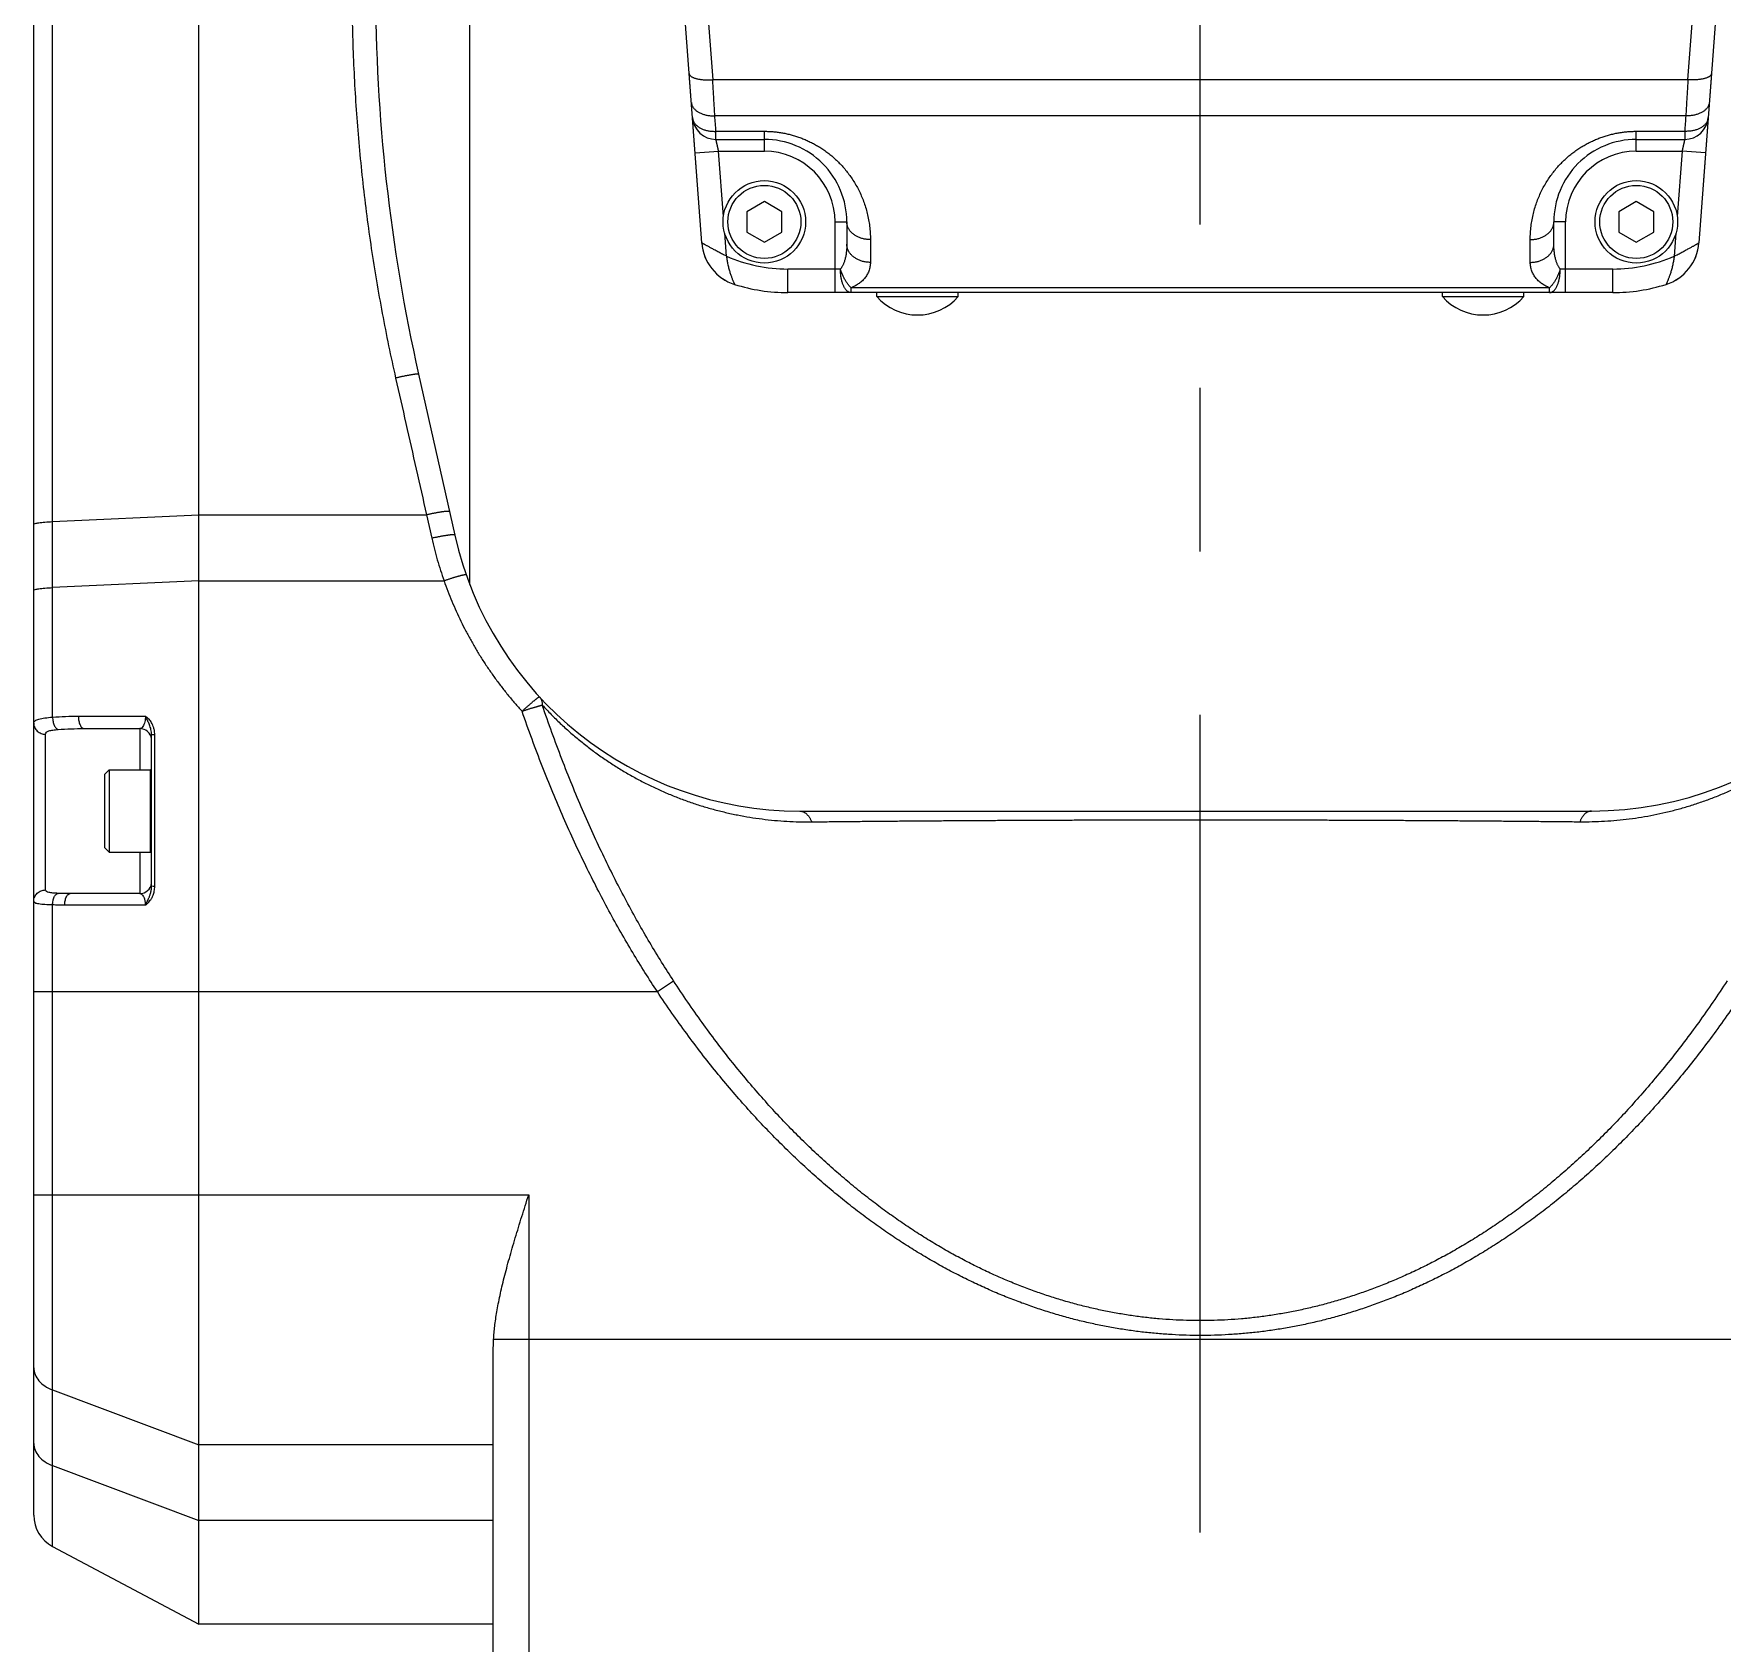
# Model space of a CAD drawing. Extents: x 0 to 3364, y 0 to 2376.
# Drawn here: x 2313.3 to 2456.6, y 1319.7 to 1456.3 of the extents above; entities that cross this region are included whole.
import ezdxf

# ---------------------------------------------------------------- set-up
doc = ezdxf.new("R2010")
doc.units = 0
doc.header["$LTSCALE"] = 185.02
doc.linetypes.add('CENTER', pattern=[0.6, 0.375, -0.075, 0.075, -0.075])
doc.layers.get('0').update_dxf_attribs({"linetype": 'CONTINUOUS'})
doc.layers.add('DEFAULT_1', color=7, linetype='CENTER')

msp = doc.modelspace()

# ---------------------------------------------------------------- linework, layer by layer
for p, q in [((2327.3439, 1321.3014), (2327.3439, 1559.3014)), ((2313.3439, 1330.5479), (2313.3439, 1540.5134)), ((2314.9355, 1409.2637), (2314.9355, 1502.2893)), ((2370.2771, 1461.6034), (2370.9628, 1452.3634)), ((2453.7251, 1452.3634), (2454.4108, 1461.6034)), ((2350.3439, 1409.5311), (2350.3439, 1460.3014)), ((2370.0348, 1438.5184), (2368.4667, 1459.6472)), ((2456.2212, 1459.6472), (2454.6531, 1438.5184)), ((2370.0315, 1438.52), (2368.9671, 1452.8884)), ((2453.7251, 1452.3634), (2370.9628, 1452.3634)), ((2455.7208, 1452.8884), (2454.6564, 1438.52)), ((2453.5437, 1449.3089), (2371.1442, 1449.3089)), ((2371.24, 1447.3014), (2371.24, 1447.9896)), ((2371.24, 1447.9896), (2375.3439, 1447.9896)), ((2371.24, 1447.3014), (2375.3439, 1447.3014)), ((2375.3439, 1446.3014), (2375.3439, 1447.9896)), ((2449.3439, 1446.3014), (2449.3439, 1447.9896)), ((2449.3439, 1447.9896), (2453.4479, 1447.9896)), ((2449.3439, 1447.3014), (2453.4479, 1447.3014)), ((2453.4479, 1447.9896), (2453.4479, 1447.3014)), ((2369.4682, 1446.1534), (2371.4627, 1446.3014)), ((2371.8744, 1440.7532), (2371.4627, 1446.3014)), ((2371.4627, 1446.3014), (2375.3439, 1446.3014)), ((2449.3439, 1446.3014), (2453.2252, 1446.3014)), ((2453.2252, 1446.3014), (2452.8135, 1440.7532)), ((2455.2197, 1446.1534), (2453.2252, 1446.3014)), ((2375.3439, 1442.0214), (2373.8544, 1441.1614)), ((2376.8335, 1441.1614), (2375.3439, 1442.0214)), ((2449.3439, 1442.0214), (2447.8544, 1441.1614)), ((2450.8335, 1441.1614), (2449.3439, 1442.0214)), ((2373.8544, 1441.1614), (2373.8544, 1439.4414)), ((2376.8335, 1439.4414), (2376.8335, 1441.1614)), ((2381.3439, 1434.3014), (2381.3439, 1440.3014)), ((2381.3439, 1440.3014), (2382.3439, 1440.3014)), ((2382.3439, 1440.3014), (2382.3439, 1438.4126)), ((2442.3439, 1438.4126), (2442.3439, 1440.3014)), ((2443.3439, 1440.3014), (2442.3439, 1440.3014)), ((2443.3439, 1434.3014), (2443.3439, 1440.3014)), ((2447.8544, 1441.1614), (2447.8544, 1439.4414)), ((2450.8335, 1439.4414), (2450.8335, 1441.1614)), ((2372.1236, 1437.3956), (2371.9795, 1439.338)), ((2373.8544, 1439.4414), (2375.3439, 1438.5814)), ((2375.3439, 1438.5814), (2376.8335, 1439.4414)), ((2384.3439, 1438.796), (2384.3439, 1436.8666)), ((2440.3439, 1436.8666), (2440.3439, 1438.796)), ((2447.8544, 1439.4414), (2449.3439, 1438.5814)), ((2449.3439, 1438.5814), (2450.8335, 1439.4414)), ((2452.7084, 1439.338), (2452.5643, 1437.3956)), ((2377.3439, 1434.3014), (2377.3439, 1436.3014)), ((2381.7995, 1436.3014), (2377.3439, 1436.3014)), ((2447.3439, 1436.3014), (2442.8884, 1436.3014)), ((2447.3439, 1434.3014), (2447.3439, 1436.3014)), ((2382.7106, 1434.3014), (2382.7106, 1434.71)), ((2441.9773, 1434.71), (2382.7106, 1434.71)), ((2441.9773, 1434.3014), (2441.9773, 1434.71)), ((2447.3439, 1434.3014), (2377.3439, 1434.3014)), ((2384.8939, 1433.9588), (2384.8939, 1434.3014)), ((2384.8939, 1433.9588), (2391.7939, 1433.9588)), ((2391.7939, 1433.9588), (2391.7939, 1434.3014)), ((2432.8939, 1433.9588), (2432.8939, 1434.3014)), ((2432.8939, 1433.9588), (2439.7939, 1433.9588)), ((2439.7939, 1433.9588), (2439.7939, 1434.3014)), ((2346.0025, 1427.3746), (2349.0757, 1413.716)), ((2314.9355, 1414.8641), (2327.3439, 1415.4391)), ((2327.3439, 1415.4391), (2346.6772, 1415.4391)), ((2346.6772, 1415.4391), (2347.1244, 1413.4513)), ((2314.9354, 1398.2678), (2314.9355, 1409.2637)), ((2327.3439, 1409.8387), (2314.9355, 1409.2637)), ((2327.3439, 1409.8387), (2348.1636, 1409.8387)), ((2317.6096, 1397.3014), (2322.3439, 1397.3014)), ((2322.3439, 1397.3014), (2322.3439, 1393.8014)), ((2314.3439, 1383.6027), (2314.3439, 1396.8216)), ((2323.3439, 1383.9197), (2323.3439, 1396.7672)), ((2323.6092, 1383.9297), (2323.6092, 1396.7912)), ((2319.3439, 1393.4014), (2319.7439, 1393.8014)), ((2319.3439, 1393.4014), (2319.3439, 1387.2014)), ((2319.7439, 1393.8014), (2319.7439, 1386.8014)), ((2319.7439, 1393.8014), (2323.2439, 1393.8014)), ((2323.2439, 1386.8014), (2323.2439, 1393.8014)), ((2378.3439, 1390.3014), (2445.5425, 1390.3014)), ((2319.3439, 1387.2014), (2319.7439, 1386.8014)), ((2319.7439, 1386.8014), (2323.2439, 1386.8014)), ((2322.3439, 1386.8014), (2322.3439, 1383.3014)), ((2322.3439, 1383.3014), (2316.4373, 1383.3014)), ((2314.9355, 1327.8991), (2314.9355, 1382.3368)), ((2366.263, 1374.9764), (2367.6386, 1375.8901)), ((2313.3439, 1374.9764), (2366.263, 1374.9764)), ((2313.3439, 1357.7278), (2355.3439, 1357.7278)), ((2355.3439, 1357.7278), (2355.3439, 1244.3746)), ((2352.3439, 1244.7232), (2352.3439, 1344.6545)), ((2352.3686, 1345.4752), (2472.3193, 1345.4752)), ((2314.9355, 1341.1799), (2327.3439, 1336.5146)), ((2352.3439, 1336.5146), (2327.3439, 1336.5146)), ((2314.9355, 1334.7535), (2327.3439, 1330.0882)), ((2352.3439, 1330.0882), (2327.3439, 1330.0882)), ((2314.9355, 1327.8991), (2327.3439, 1321.3014)), ((2352.3439, 1321.3014), (2327.3439, 1321.3014))]:
    msp.add_line(p, q)
for centre, radius in [((2375.3439, 1440.3014), 3.5), ((2375.3439, 1440.3014), 3.1), ((2449.3439, 1440.3014), 3.5), ((2449.3439, 1440.3014), 3.1)]:
    msp.add_circle(centre, radius)
for centre, radius, start, end in [((2492.3439, 1460.3014), 150, 179.999998, 192.680385), ((2371.24, 1449.3014), 2, 184.244421, 270), ((2453.4479, 1449.3014), 2, 270, 355.755579), ((2375.3439, 1440.3014), 7, 0.000004, 90.000074), ((2449.3439, 1440.3014), 7, 89.999926, 179.999997), ((2375.3439, 1440.3014), 6, 0, 90), ((2449.3439, 1440.3014), 6, 90, 180), ((2374.0205, 1438.8155), 4, 184.236395, 252.414496), ((2374.0238, 1438.8144), 4, 184.244421, 252.432451), ((2377.3439, 1449.3014), 13, 246.32401, 270), ((2447.3439, 1449.3014), 13, 270, 293.67599), ((2450.6641, 1438.8144), 4, 287.567549, 355.755579), ((2450.6674, 1438.8155), 4, 287.585504, 355.763605), ((2377.3439, 1449.3014), 15, 252.414496, 252.426394), ((2377.3439, 1449.3014), 15, 252.432451, 270), ((2447.3439, 1449.3014), 15, 270, 287.567549), ((2447.3439, 1449.3014), 15, 287.573606, 287.585504), ((2388.3439, 1437.0014), 4.6, 221.409622, 318.590378), ((2436.3439, 1437.0014), 4.6, 221.409622, 318.590378), ((2445.5425, 1420.3014), 30, 269.999993, 353.554056), ((2378.3439, 1420.3014), 30, 192.680376, 270.000007), ((2322.3439, 1396.3014), 1, 7.5, 90), ((2323.2439, 1393.7014), 0.1, 0, 90), ((2323.2439, 1386.9014), 0.1, 270, 360), ((2322.3439, 1384.3015), 1, 270, 352.497862), ((2316.3439, 1330.5479), 3, 180, 242)]:
    msp.add_arc(centre, radius, start, end)
for points, start_tangent, end_tangent in [([(2340.3439, 1460.2517), (2340.3697, 1457.4681), (2340.4469, 1454.687), (2340.5754, 1451.9075), (2340.7555, 1449.1298), (2340.987, 1446.3547), (2341.2699, 1443.5829), (2341.6044, 1440.8148), (2341.9904, 1438.0511), (2342.428, 1435.2923), (2342.9174, 1432.5386), (2343.4585, 1429.7913), (2344.0513, 1427.0518)], (0.00000005, -1), (0.22055644, -0.97537421)), ([(2368.9683, 1452.8885), (2368.9781, 1452.8373), (2368.9997, 1452.7872), (2369.0331, 1452.7386), (2369.078, 1452.6918), (2369.1341, 1452.647), (2369.2012, 1452.6046), (2369.2788, 1452.5648), (2369.3664, 1452.5277), (2369.4636, 1452.4937), (2369.5697, 1452.463), (2369.6842, 1452.4357), (2369.8063, 1452.4119), (2369.9352, 1452.3919), (2370.0704, 1452.3758), (2370.2108, 1452.3636), (2370.3558, 1452.3554), (2370.5043, 1452.3513), (2370.6556, 1452.3512), (2370.8088, 1452.3553), (2370.9628, 1452.3634)], (0.07401139, -0.9972574), (0.99784167, 0.06566578)), ([(2371.1442, 1449.3089), (2371.1207, 1449.7043), (2371.0963, 1450.1153), (2371.071, 1450.5406), (2371.045, 1450.9792), (2371.0182, 1451.43), (2370.9908, 1451.8918), (2370.9628, 1452.3634)], (-0.05926683, 0.99824218), (-0.05926682, 0.99824218)), ([(2453.7251, 1452.3634), (2453.6971, 1451.8918), (2453.6696, 1451.43), (2453.6429, 1450.9792), (2453.6168, 1450.5406), (2453.5916, 1450.1153), (2453.5672, 1449.7043), (2453.5437, 1449.3089)], (-0.05926682, -0.99824218), (-0.05926683, -0.99824218)), ([(2455.7196, 1452.8885), (2455.7098, 1452.8373), (2455.6881, 1452.7872), (2455.6548, 1452.7386), (2455.6099, 1452.6918), (2455.5537, 1452.647), (2455.4867, 1452.6046), (2455.4091, 1452.5648), (2455.3215, 1452.5277), (2455.2243, 1452.4937), (2455.1182, 1452.463), (2455.0037, 1452.4357), (2454.8816, 1452.4119), (2454.7527, 1452.3919), (2454.6175, 1452.3758), (2454.4771, 1452.3636), (2454.3321, 1452.3554), (2454.1836, 1452.3513), (2454.0323, 1452.3512), (2453.8791, 1452.3553), (2453.7251, 1452.3634)], (-0.07401139, -0.9972574), (-0.99784167, 0.06566578)), ([(2369.1497, 1450.4449), (2369.1627, 1450.348), (2369.1872, 1450.2526), (2369.223, 1450.1592), (2369.27, 1450.0682), (2369.3278, 1449.9803), (2369.3962, 1449.896), (2369.4747, 1449.8157), (2369.5629, 1449.7399), (2369.6602, 1449.669), (2369.7662, 1449.6035), (2369.8802, 1449.5438), (2370.0014, 1449.4901), (2370.1293, 1449.4428), (2370.2631, 1449.4022), (2370.402, 1449.3685), (2370.5452, 1449.3419), (2370.6919, 1449.3225), (2370.8412, 1449.3105), (2370.9922, 1449.306), (2371.1442, 1449.3089)], (0.0740114, -0.9972574), (0.99904984, 0.0435822)), ([(2455.5382, 1450.4449), (2455.5252, 1450.348), (2455.5007, 1450.2526), (2455.4649, 1450.1592), (2455.4179, 1450.0682), (2455.3601, 1449.9803), (2455.2917, 1449.896), (2455.2132, 1449.8157), (2455.125, 1449.7399), (2455.0277, 1449.669), (2454.9217, 1449.6035), (2454.8077, 1449.5438), (2454.6865, 1449.4901), (2454.5586, 1449.4428), (2454.4248, 1449.4022), (2454.2859, 1449.3685), (2454.1427, 1449.3419), (2453.996, 1449.3225), (2453.8467, 1449.3105), (2453.6956, 1449.306), (2453.5437, 1449.3089)], (-0.07401139, -0.9972574), (-0.99904984, 0.0435822)), ([(2369.2455, 1449.1534), (2369.2587, 1449.0545), (2369.2833, 1448.957), (2369.3192, 1448.8616), (2369.3663, 1448.7686), (2369.4242, 1448.6788), (2369.4926, 1448.5926), (2369.5712, 1448.5105), (2369.6594, 1448.4329), (2369.7568, 1448.3604), (2369.8627, 1448.2933), (2369.9767, 1448.2321), (2370.0979, 1448.177), (2370.2258, 1448.1285), (2370.3595, 1448.0868), (2370.4983, 1448.0521), (2370.6414, 1448.0246), (2370.788, 1448.0045), (2370.9372, 1447.9919), (2371.0882, 1447.987), (2371.24, 1447.9896)], (0.07401139, -0.9972574), (0.99910042, 0.04240697)), ([(2371.24, 1447.9896), (2371.1923, 1448.6466), (2371.1442, 1449.3089)], (-0.07246153, 0.99737121), (-0.07246152, 0.99737121)), ([(2453.5437, 1449.3089), (2453.4956, 1448.6466), (2453.4479, 1447.9896)], (-0.07246152, -0.99737121), (-0.07246153, -0.99737121)), ([(2455.4424, 1449.1534), (2455.4292, 1449.0545), (2455.4046, 1448.957), (2455.3687, 1448.8616), (2455.3216, 1448.7686), (2455.2637, 1448.6788), (2455.1952, 1448.5926), (2455.1167, 1448.5105), (2455.0285, 1448.4329), (2454.9311, 1448.3604), (2454.8252, 1448.2933), (2454.7112, 1448.2321), (2454.59, 1448.177), (2454.4621, 1448.1285), (2454.3284, 1448.0868), (2454.1896, 1448.0521), (2454.0465, 1448.0246), (2453.8999, 1448.0045), (2453.7507, 1447.9919), (2453.5997, 1447.987), (2453.4479, 1447.9896)], (-0.07401139, -0.9972574), (-0.99910042, 0.04240697)), ([(2371.4627, 1446.3014), (2371.4482, 1446.3665), (2371.4337, 1446.4315), (2371.4193, 1446.4962), (2371.405, 1446.5602), (2371.3911, 1446.6231), (2371.3774, 1446.6845), (2371.3641, 1446.7441), (2371.3512, 1446.8019), (2371.3389, 1446.8575), (2371.327, 1446.9108), (2371.3157, 1446.9614), (2371.3051, 1447.0091), (2371.2951, 1447.0538), (2371.2859, 1447.0953), (2371.2774, 1447.1334), (2371.2697, 1447.1679), (2371.2629, 1447.1987), (2371.2569, 1447.2256), (2371.2518, 1447.2486), (2371.2476, 1447.2676), (2371.2443, 1447.2824), (2371.2419, 1447.293), (2371.24, 1447.3014)], (-0.21734564, 0.9760947), (-0.21730957, 0.97610273)), ([(2375.3439, 1447.9896), (2375.705, 1447.9822), (2376.0679, 1447.9598), (2376.4321, 1447.9221), (2376.7973, 1447.8689), (2377.1628, 1447.7999), (2377.5279, 1447.7148), (2377.8924, 1447.6133), (2378.2558, 1447.4951), (2378.6178, 1447.3598), (2378.9778, 1447.2069), (2379.3353, 1447.0361), (2379.6895, 1446.8469), (2380.0399, 1446.6389), (2380.3858, 1446.4115), (2380.7264, 1446.1643), (2381.0606, 1445.8967), (2381.3875, 1445.6085), (2381.7058, 1445.299), (2382.0143, 1444.968), (2382.3116, 1444.6152), (2382.596, 1444.2405), (2382.866, 1443.8438), (2383.1197, 1443.4253), (2383.3553, 1442.9852), (2383.5709, 1442.5237), (2383.7643, 1442.0421), (2383.9334, 1441.541), (2384.0763, 1441.0216), (2384.1907, 1440.4855), (2384.2747, 1439.9345), (2384.3264, 1439.3704), (2384.3439, 1438.796)], (1, -0.00000304), (-0.00000012, -1)), ([(2440.3439, 1438.796), (2440.3615, 1439.3704), (2440.4132, 1439.9345), (2440.4972, 1440.4855), (2440.6116, 1441.0216), (2440.7545, 1441.541), (2440.9236, 1442.0421), (2441.117, 1442.5237), (2441.3326, 1442.9852), (2441.5682, 1443.4253), (2441.8219, 1443.8438), (2442.0918, 1444.2405), (2442.3763, 1444.6152), (2442.6736, 1444.968), (2442.9821, 1445.299), (2443.3004, 1445.6085), (2443.6273, 1445.8967), (2443.9615, 1446.1643), (2444.3021, 1446.4115), (2444.648, 1446.6389), (2444.9984, 1446.8469), (2445.3526, 1447.0361), (2445.7101, 1447.2069), (2446.0701, 1447.3598), (2446.4321, 1447.4951), (2446.7955, 1447.6133), (2447.16, 1447.7148), (2447.5251, 1447.7999), (2447.8906, 1447.8689), (2448.2558, 1447.9221), (2448.62, 1447.9598), (2448.9829, 1447.9822), (2449.3439, 1447.9896)], (-0.00000011, 1), (1, 0.00000305)), ([(2453.4479, 1447.3014), (2453.446, 1447.293), (2453.4436, 1447.2824), (2453.4403, 1447.2676), (2453.4361, 1447.2486), (2453.431, 1447.2256), (2453.425, 1447.1987), (2453.4181, 1447.1679), (2453.4105, 1447.1334), (2453.402, 1447.0953), (2453.3927, 1447.0538), (2453.3828, 1447.0091), (2453.3722, 1446.9614), (2453.3609, 1446.9108), (2453.349, 1446.8575), (2453.3367, 1446.8019), (2453.3238, 1446.7441), (2453.3105, 1446.6845), (2453.2968, 1446.6231), (2453.2828, 1446.5602), (2453.2686, 1446.4962), (2453.2542, 1446.4315), (2453.2397, 1446.3665), (2453.2252, 1446.3014)], (-0.21730957, -0.97610274), (-0.21734574, -0.97609468)), ([(2384.3439, 1438.796), (2384.1945, 1438.8002), (2384.0459, 1438.8128), (2383.8989, 1438.8338), (2383.7544, 1438.8629), (2383.6133, 1438.9001), (2383.4762, 1438.9451), (2383.3439, 1438.9977), (2383.2173, 1439.0576), (2383.097, 1439.1245), (2382.9836, 1439.1979), (2382.8778, 1439.2775), (2382.7803, 1439.3628), (2382.6915, 1439.4534), (2382.6119, 1439.5487), (2382.542, 1439.6482), (2382.4822, 1439.7514), (2382.4328, 1439.8577), (2382.3941, 1439.9664), (2382.3663, 1440.077), (2382.3495, 1440.1889), (2382.3439, 1440.3014)], (-1, 0), (0, 1)), ([(2440.3439, 1438.796), (2440.4934, 1438.8002), (2440.642, 1438.8128), (2440.789, 1438.8338), (2440.9335, 1438.8629), (2441.0746, 1438.9001), (2441.2117, 1438.9451), (2441.3439, 1438.9977), (2441.4706, 1439.0576), (2441.5909, 1439.1245), (2441.7043, 1439.1979), (2441.81, 1439.2775), (2441.9076, 1439.3628), (2441.9964, 1439.4534), (2442.076, 1439.5487), (2442.1459, 1439.6482), (2442.2057, 1439.7514), (2442.2551, 1439.8577), (2442.2938, 1439.9664), (2442.3216, 1440.077), (2442.3384, 1440.1889), (2442.3439, 1440.3014)], (1, 0), (0, 1)), ([(2372.1236, 1437.3956), (2371.9612, 1437.478), (2371.798, 1437.5615), (2371.6358, 1437.6454), (2371.4757, 1437.7289), (2371.3198, 1437.8109), (2371.1698, 1437.8906), (2371.027, 1437.9671), (2370.8927, 1438.0398), (2370.7674, 1438.108), (2370.6517, 1438.1715), (2370.5461, 1438.2299), (2370.4507, 1438.283), (2370.3658, 1438.3305), (2370.2916, 1438.3723), (2370.2279, 1438.4083), (2370.1743, 1438.4387), (2370.1303, 1438.4638), (2370.0951, 1438.4839), (2370.0682, 1438.4992), (2370.0494, 1438.51), (2370.0384, 1438.5163), (2370.0348, 1438.5184)], (-0.89403723, 0.44799267), (-0.86725305, 0.49786759)), ([(2372.1236, 1437.3956), (2372.149, 1437.2147), (2372.1787, 1437.0319), (2372.2126, 1436.8492), (2372.2505, 1436.668), (2372.2917, 1436.4908), (2372.3356, 1436.3194), (2372.3812, 1436.1557), (2372.4279, 1436.0009), (2372.4747, 1435.8562), (2372.5207, 1435.7221), (2372.5653, 1435.5994), (2372.6076, 1435.4882), (2372.647, 1435.389), (2372.6827, 1435.3023), (2372.7144, 1435.2277), (2372.7419, 1435.1648), (2372.7649, 1435.1132), (2372.7836, 1435.0719), (2372.7981, 1435.0403), (2372.8084, 1435.0182), (2372.8145, 1435.0052), (2372.8165, 1435.001)], (0.12505256, -0.99215012), (0.42724479, -0.90413599)), ([(2382.3439, 1438.4126), (2382.341, 1438.2249), (2382.3324, 1438.0415), (2382.3183, 1437.8635), (2382.299, 1437.6917), (2382.2748, 1437.5268), (2382.2461, 1437.3696), (2382.2133, 1437.2209), (2382.1768, 1437.0814), (2382.1371, 1436.9512), (2382.0946, 1436.8306), (2382.0496, 1436.7195), (2382.0026, 1436.6178), (2381.9539, 1436.5255), (2381.9036, 1436.4422), (2381.8521, 1436.3676), (2381.7995, 1436.3014)], (0.00000018, -1), (-0.65014142, -0.75981322)), ([(2384.3439, 1436.8666), (2384.1945, 1436.8709), (2384.0459, 1436.8839), (2383.8989, 1436.9054), (2383.7544, 1436.9353), (2383.6133, 1436.9735), (2383.4762, 1437.0197), (2383.3439, 1437.0737), (2383.2173, 1437.1352), (2383.097, 1437.2039), (2382.9836, 1437.2793), (2382.8778, 1437.3611), (2382.7803, 1437.4487), (2382.6915, 1437.5417), (2382.6119, 1437.6396), (2382.542, 1437.7418), (2382.4822, 1437.8478), (2382.4328, 1437.9569), (2382.3941, 1438.0686), (2382.3663, 1438.1822), (2382.3495, 1438.2971), (2382.3439, 1438.4126)], (-1, 0), (0, 1)), ([(2440.3439, 1436.8666), (2440.4934, 1436.8709), (2440.642, 1436.8839), (2440.789, 1436.9054), (2440.9335, 1436.9353), (2441.0746, 1436.9735), (2441.2117, 1437.0197), (2441.3439, 1437.0737), (2441.4706, 1437.1352), (2441.5909, 1437.2039), (2441.7043, 1437.2793), (2441.81, 1437.3611), (2441.9076, 1437.4487), (2441.9964, 1437.5417), (2442.076, 1437.6396), (2442.1459, 1437.7418), (2442.2057, 1437.8478), (2442.2551, 1437.9569), (2442.2938, 1438.0686), (2442.3216, 1438.1822), (2442.3384, 1438.2971), (2442.3439, 1438.4126)], (1, 0), (0, 1)), ([(2442.8884, 1436.3014), (2442.8357, 1436.3676), (2442.7842, 1436.4422), (2442.734, 1436.5255), (2442.6853, 1436.6178), (2442.6383, 1436.7195), (2442.5933, 1436.8306), (2442.5508, 1436.9512), (2442.5111, 1437.0814), (2442.4746, 1437.2209), (2442.4418, 1437.3696), (2442.4131, 1437.5268), (2442.3889, 1437.6917), (2442.3696, 1437.8635), (2442.3555, 1438.0415), (2442.3469, 1438.2249), (2442.3439, 1438.4126)], (-0.65014142, 0.75981322), (0.00000018, 1)), ([(2452.5643, 1437.3956), (2452.5389, 1437.2149), (2452.5093, 1437.0323), (2452.4754, 1436.8497), (2452.4376, 1436.6687), (2452.3964, 1436.4916), (2452.3526, 1436.3204), (2452.307, 1436.1567), (2452.2604, 1436.0021), (2452.2136, 1435.8573), (2452.1676, 1435.7233), (2452.1231, 1435.6005), (2452.0807, 1435.4893), (2452.0413, 1435.3901), (2452.0056, 1435.3033), (2451.9738, 1435.2286), (2451.9464, 1435.1656), (2451.9233, 1435.1138), (2451.9045, 1435.0723), (2451.89, 1435.0408), (2451.8797, 1435.0186), (2451.8735, 1435.0055), (2451.8714, 1435.001)], (-0.12506036, -0.99214914), (-0.4268922, -0.90430252)), ([(2452.5643, 1437.3956), (2452.7265, 1437.4779), (2452.8895, 1437.5614), (2453.0516, 1437.6451), (2453.2116, 1437.7286), (2453.3674, 1437.8106), (2453.5173, 1437.8902), (2453.6599, 1437.9666), (2453.7943, 1438.0392), (2453.9195, 1438.1075), (2454.0351, 1438.1709), (2454.1408, 1438.2293), (2454.2362, 1438.2825), (2454.3212, 1438.33), (2454.3954, 1438.3718), (2454.4592, 1438.4078), (2454.513, 1438.4383), (2454.5571, 1438.4635), (2454.5924, 1438.4836), (2454.6193, 1438.499), (2454.6381, 1438.5098), (2454.6493, 1438.5162), (2454.6531, 1438.5184)], (0.8940337, 0.44799972), (0.86728132, 0.49781835)), ([(2382.7106, 1434.71), (2382.6334, 1434.7869), (2382.5564, 1434.8715), (2382.4803, 1434.9634), (2382.4053, 1435.0622), (2382.3319, 1435.1673), (2382.2605, 1435.2782), (2382.1913, 1435.3944), (2382.1248, 1435.5151), (2382.0613, 1435.6399), (2382.0012, 1435.7681), (2381.9446, 1435.8991), (2381.892, 1436.032), (2381.8435, 1436.1664), (2381.7995, 1436.3014)], (-0.7279876, 0.68559029), (-0.29496912, 0.95550679)), ([(2382.7106, 1434.3014), (2382.6607, 1434.3044), (2382.6065, 1434.3145), (2382.5462, 1434.3342), (2382.482, 1434.3654), (2382.418, 1434.4073), (2382.3558, 1434.4593), (2382.2954, 1434.5212), (2382.2372, 1434.5926), (2382.1815, 1434.6732), (2382.1287, 1434.7624), (2382.079, 1434.8599), (2382.0327, 1434.9651), (2381.99, 1435.0775), (2381.9512, 1435.1964), (2381.9164, 1435.3212), (2381.8859, 1435.4513), (2381.8598, 1435.5859), (2381.8383, 1435.7244), (2381.8214, 1435.8659), (2381.8092, 1436.0098), (2381.8019, 1436.1552), (2381.7995, 1436.3014)], (-1, -0.00000009), (-0.00000002, 1)), ([(2384.3439, 1436.8666), (2384.3352, 1436.6748), (2384.3092, 1436.4876), (2384.2669, 1436.3057), (2384.2091, 1436.1302), (2384.1365, 1435.9618), (2384.0504, 1435.8012), (2383.9519, 1435.6493), (2383.8425, 1435.5068), (2383.7235, 1435.3738), (2383.5959, 1435.2506), (2383.461, 1435.1371), (2383.3199, 1435.0333), (2383.1737, 1434.9389), (2383.0231, 1434.8539), (2382.8685, 1434.7777), (2382.7106, 1434.71)], (0.00000062, -1), (-0.92913857, -0.36973169)), ([(2441.9773, 1434.71), (2441.8193, 1434.7777), (2441.6648, 1434.8539), (2441.5142, 1434.9389), (2441.368, 1435.0333), (2441.2269, 1435.1371), (2441.092, 1435.2506), (2440.9644, 1435.3738), (2440.8453, 1435.5068), (2440.736, 1435.6493), (2440.6375, 1435.8012), (2440.5514, 1435.9618), (2440.4788, 1436.1302), (2440.421, 1436.3057), (2440.3787, 1436.4876), (2440.3527, 1436.6748), (2440.3439, 1436.8666)], (-0.92913857, 0.36973169), (0.00000062, 1)), ([(2442.8884, 1436.3014), (2442.8444, 1436.1664), (2442.7959, 1436.032), (2442.7433, 1435.8991), (2442.6867, 1435.7681), (2442.6266, 1435.6399), (2442.5631, 1435.5151), (2442.4966, 1435.3944), (2442.4274, 1435.2782), (2442.356, 1435.1673), (2442.2826, 1435.0622), (2442.2076, 1434.9634), (2442.1315, 1434.8715), (2442.0545, 1434.7869), (2441.9773, 1434.71)], (-0.29496926, -0.95550674), (-0.72798763, -0.68559026)), ([(2441.9773, 1434.3014), (2442.0272, 1434.3044), (2442.0814, 1434.3145), (2442.1417, 1434.3342), (2442.2059, 1434.3654), (2442.2699, 1434.4074), (2442.3321, 1434.4593), (2442.3925, 1434.5212), (2442.4507, 1434.5926), (2442.5064, 1434.6732), (2442.5592, 1434.7624), (2442.6089, 1434.8599), (2442.6552, 1434.9651), (2442.6979, 1435.0775), (2442.7367, 1435.1964), (2442.7715, 1435.3212), (2442.802, 1435.4513), (2442.8281, 1435.5859), (2442.8496, 1435.7244), (2442.8665, 1435.8659), (2442.8786, 1436.0098), (2442.8859, 1436.1552), (2442.8884, 1436.3014)], (1, -0.00000006), (0.00000015, 1)), ([(2346.0025, 1427.3746), (2345.9971, 1427.3806), (2345.9842, 1427.3849), (2345.9639, 1427.3875), (2345.936, 1427.3883), (2345.9009, 1427.3874), (2345.8586, 1427.3847), (2345.8092, 1427.3802), (2345.753, 1427.374), (2345.6903, 1427.3662), (2345.6211, 1427.3566), (2345.5459, 1427.3454), (2345.4649, 1427.3327), (2345.3783, 1427.3184), (2345.2867, 1427.3026), (2345.1902, 1427.2853), (2345.0893, 1427.2668), (2344.9844, 1427.2469), (2344.8758, 1427.2258), (2344.7641, 1427.2036), (2344.6495, 1427.1804), (2344.5327, 1427.1562), (2344.414, 1427.1311), (2344.2939, 1427.1053), (2344.1728, 1427.0788), (2344.0513, 1427.0518)], (-0.21951219, 0.97560976), (-0.97576835, -0.21880616)), ([(2344.0513, 1427.0518), (2344.9271, 1423.1786), (2345.8024, 1419.3076), (2346.6772, 1415.4391)], (0.22055649, -0.9753742), (0.22055649, -0.9753742)), ([(2348.6284, 1415.7038), (2348.6223, 1415.7133), (2348.6088, 1415.721), (2348.5878, 1415.727), (2348.5594, 1415.7311), (2348.5238, 1415.7335), (2348.4811, 1415.7341), (2348.4314, 1415.7329), (2348.375, 1415.7299), (2348.312, 1415.725), (2348.2428, 1415.7184), (2348.1675, 1415.7101), (2348.0865, 1415.7001), (2348, 1415.6883), (2347.9085, 1415.675), (2347.8122, 1415.66), (2347.7115, 1415.6436), (2347.6069, 1415.6257), (2347.4987, 1415.6063), (2347.3873, 1415.5857), (2347.2731, 1415.5639), (2347.1567, 1415.5408), (2347.0385, 1415.5168), (2346.9188, 1415.4917), (2346.7982, 1415.4658), (2346.6772, 1415.4391)], (-0.2195122, 0.97560976), (-0.97596569, -0.21792423)), ([(2313.3439, 1414.6332), (2313.4531, 1414.7031), (2313.7724, 1414.7679), (2314.2789, 1414.8229), (2314.9355, 1414.8641)], (0, 1), (0.99892796, 0.04629185)), ([(2349.0757, 1413.716), (2349.0696, 1413.7255), (2349.056, 1413.7332), (2349.035, 1413.7392), (2349.0067, 1413.7434), (2348.971, 1413.7457), (2348.9283, 1413.7463), (2348.8787, 1413.7451), (2348.8222, 1413.7421), (2348.7593, 1413.7373), (2348.69, 1413.7307), (2348.6147, 1413.7223), (2348.5337, 1413.7123), (2348.4473, 1413.7005), (2348.3557, 1413.6872), (2348.2594, 1413.6723), (2348.1588, 1413.6558), (2348.0541, 1413.6379), (2347.9459, 1413.6186), (2347.8345, 1413.5979), (2347.7204, 1413.5761), (2347.604, 1413.5531), (2347.4857, 1413.529), (2347.3661, 1413.5039), (2347.2455, 1413.478), (2347.1244, 1413.4513)], (-0.2195122, 0.97560976), (-0.97596569, -0.21792423)), ([(2347.1244, 1413.4513), (2347.3444, 1412.5367), (2347.591, 1411.6296), (2347.864, 1410.7302), (2348.1636, 1409.8387)], (0.21951246, -0.9756097), (0.33240615, -0.94313634)), ([(2350.0499, 1410.3292), (2350.0429, 1410.3375), (2350.0288, 1410.3432), (2350.0076, 1410.3464), (2349.9794, 1410.347), (2349.9443, 1410.3449), (2349.9024, 1410.3403), (2349.8539, 1410.3331), (2349.799, 1410.3234), (2349.7379, 1410.3112), (2349.6707, 1410.2965), (2349.5979, 1410.2794), (2349.5196, 1410.2599), (2349.4361, 1410.2382), (2349.3478, 1410.2143), (2349.255, 1410.1883), (2349.1581, 1410.1604), (2349.0573, 1410.1305), (2348.9532, 1410.0989), (2348.846, 1410.0656), (2348.7363, 1410.0308), (2348.6244, 1409.9946), (2348.5107, 1409.9572), (2348.3958, 1409.9186), (2348.2799, 1409.8791), (2348.1636, 1409.8387)], (-0.33240642, 0.94313624), (-0.94392583, -0.33015759)), ([(2313.3439, 1409.0328), (2313.4531, 1409.1027), (2313.7724, 1409.1675), (2314.2789, 1409.2225), (2314.9355, 1409.2637)], (0, 1), (0.99892796, 0.04629185)), ([(2348.1636, 1409.8387), (2348.4836, 1408.9665), (2348.8287, 1408.1039), (2349.1982, 1407.2519), (2349.5921, 1406.4111), (2350.0098, 1405.5824), (2350.4512, 1404.7662), (2350.9157, 1403.9633), (2351.403, 1403.1743), (2351.9127, 1402.4), (2352.4444, 1401.6407), (2352.9977, 1400.8972), (2353.572, 1400.1703), (2354.1668, 1399.4604), (2354.7817, 1398.7682)], (0.33092703, -0.94365635), (0.67479124, -0.73800866)), ([(2354.7817, 1398.7682), (2354.8683, 1398.8474), (2354.9548, 1398.9259), (2355.0406, 1399.0034), (2355.1255, 1399.0797), (2355.2092, 1399.1546), (2355.2914, 1399.2277), (2355.3719, 1399.2987), (2355.4503, 1399.3676), (2355.5264, 1399.4339), (2355.5999, 1399.4975), (2355.6706, 1399.5582), (2355.7383, 1399.6157), (2355.8026, 1399.6699), (2355.8634, 1399.7205), (2355.9204, 1399.7674), (2355.9735, 1399.8105), (2356.0224, 1399.8495), (2356.0671, 1399.8844), (2356.1073, 1399.915), (2356.1429, 1399.9412), (2356.1738, 1399.963), (2356.1998, 1399.9802), (2356.221, 1399.9928), (2356.2371, 1400.0007), (2356.2482, 1400.004), (2356.2543, 1400.0025)], (0.73751496, 0.6753308), (0.67663084, -0.73632242)), ([(2356.2543, 1400.0025), (2356.306, 1399.9406), (2356.3519, 1399.8739), (2356.3918, 1399.8026), (2356.4257, 1399.7268), (2356.4533, 1399.647), (2356.4746, 1399.5635), (2356.4896, 1399.4764), (2356.498, 1399.3863), (2356.4999, 1399.2933)], (0.67663173, -0.73632161), (-0.01486291, -0.99988954)), ([(2444.5515, 1389.3947), (2445.6031, 1389.4012), (2446.6538, 1389.4439), (2447.7029, 1389.5228), (2448.7496, 1389.638), (2449.7924, 1389.7895), (2450.8304, 1389.977), (2451.8625, 1390.2007), (2452.8875, 1390.4604), (2453.9042, 1390.7559), (2454.9115, 1391.087), (2455.9082, 1391.4535), (2456.8931, 1391.8553), (2457.8649, 1392.2918), (2458.8225, 1392.7628), (2459.7645, 1393.2677), (2460.6896, 1393.8061), (2461.5965, 1394.3774), (2462.4837, 1394.9807), (2463.3501, 1395.6153), (2464.1938, 1396.28), (2465.0137, 1396.9737), (2465.808, 1397.695), (2466.5749, 1398.4417), (2467.3131, 1399.2122), (2468.02, 1400.003), (2468.6951, 1400.8125)], (0.999939, -0.01104518), (0.62728741, 0.77878784)), ([(2354.7817, 1398.7682), (2354.9014, 1398.8094), (2355.0207, 1398.8499), (2355.139, 1398.8897), (2355.2559, 1398.9285), (2355.3709, 1398.9661), (2355.4835, 1399.0025), (2355.5933, 1399.0375), (2355.6998, 1399.0709), (2355.8026, 1399.1026), (2355.9014, 1399.1325), (2355.9956, 1399.1604), (2356.0849, 1399.1863), (2356.169, 1399.2101), (2356.2476, 1399.2315), (2356.3202, 1399.2507), (2356.3866, 1399.2674), (2356.4466, 1399.2816), (2356.4999, 1399.2933)], (0.94413004, 0.32957315), (0.97850199, 0.20623738)), ([(2366.263, 1374.9764), (2365.2147, 1376.6017), (2364.1798, 1378.2864), (2363.1592, 1380.0324), (2362.1537, 1381.8412), (2361.164, 1383.7147), (2360.1916, 1385.654), (2359.2377, 1387.6605), (2358.3031, 1389.7363), (2357.3889, 1391.8832), (2356.4965, 1394.1026), (2355.6271, 1396.3967), (2354.7817, 1398.7682)], (-0.55136868, 0.8342617), (-0.32658713, 0.9451671)), ([(2367.6386, 1375.8901), (2366.6215, 1377.4882), (2365.6176, 1379.1448), (2364.6274, 1380.8617), (2363.6519, 1382.6406), (2362.6918, 1384.4833), (2361.7484, 1386.3908), (2360.823, 1388.3644), (2359.9162, 1390.4065), (2359.0293, 1392.5187), (2358.1636, 1394.7023), (2357.3202, 1396.9596), (2356.4999, 1399.2933)], (-0.54622962, 0.83763548), (-0.3224412, 0.9465895)), ([(2356.4999, 1399.2933), (2357.2506, 1398.5042), (2358.0281, 1397.7427), (2358.8314, 1397.0097), (2359.6592, 1396.3066), (2360.5099, 1395.6342), (2361.3822, 1394.9935), (2362.2748, 1394.3852), (2363.1864, 1393.8099), (2364.1157, 1393.2682), (2365.0614, 1392.7607), (2366.0223, 1392.2876), (2366.9973, 1391.8494), (2367.9849, 1391.4464), (2368.9841, 1391.0789), (2369.9937, 1390.747), (2371.0125, 1390.451), (2372.0394, 1390.191), (2373.0731, 1389.9672), (2374.1127, 1389.7795), (2375.157, 1389.6282), (2376.2047, 1389.5132), (2377.2551, 1389.4345), (2378.3068, 1389.3921), (2379.3589, 1389.3859)], (0.67630301, -0.73662354), (0.99993499, 0.01140281)), ([(2313.3439, 1397.753), (2313.4534, 1397.9532), (2313.7719, 1398.1032), (2314.2774, 1398.2057), (2314.9354, 1398.2678)], (-0.00016452, 0.99999999), (0.99804712, 0.06246549)), ([(2313.3439, 1397.753), (2313.4201, 1397.3966), (2313.6369, 1397.0944), (2313.9613, 1396.8925), (2314.3439, 1396.8216)], (0.00000001, -1), (1, -0.00001185)), ([(2314.3439, 1396.8216), (2314.417, 1396.983), (2314.6294, 1397.1015), (2314.9663, 1397.1801), (2315.405, 1397.2262)], (-0.00020048, 0.99999998), (0.9976789, 0.06809413)), ([(2314.9354, 1398.2678), (2316.0376, 1398.3323), (2317.1401, 1398.3537)], (0.99696312, 0.07787513), (1, -0.00006668)), ([(2314.9355, 1398.2678), (2314.9811, 1397.9008), (2315.0851, 1397.5771), (2315.2332, 1397.3415), (2315.405, 1397.2263)], (0.03641617, -0.99933671), (0.96449871, -0.26408755)), ([(2315.405, 1397.2262), (2316.5071, 1397.2826), (2317.6096, 1397.3014)], (0.99767871, 0.06809694), (1, 0.00000264)), ([(2317.1401, 1398.3537), (2317.1685, 1397.9553), (2317.2686, 1397.613), (2317.424, 1397.3826), (2317.6096, 1397.3014)], (-0.02461886, -0.99969691), (1, 0)), ([(2317.1401, 1398.3537), (2319.9794, 1398.3535), (2322.8135, 1398.3532)], (1, -0.00007065), (1, -0.00006949)), ([(2322.8134, 1398.3532), (2322.8048, 1398.1045), (2322.7667, 1397.864), (2322.6984, 1397.6446), (2322.601, 1397.4642), (2322.4795, 1397.3439), (2322.344, 1397.3014)], (0.02475726, -0.99969349), (-0.99999999, 0.00011647)), ([(2323.344, 1396.7672), (2323.329, 1397.0105), (2323.29, 1397.2328), (2323.2348, 1397.4343), (2323.1698, 1397.6166), (2323.0995, 1397.7823), (2323.0273, 1397.9353), (2322.955, 1398.079), (2322.8837, 1398.2174), (2322.8134, 1398.3533)], (0.00013494, 0.99999999), (-0.46074096, 0.88753466)), ([(2323.5989, 1397.0014), (2323.5868, 1397.1), (2323.5283, 1397.3698), (2323.4456, 1397.6008), (2323.3481, 1397.7949), (2323.2426, 1397.9555), (2323.1343, 1398.087), (2323.0259, 1398.1943), (2322.9188, 1398.2816), (2322.8135, 1398.3532)], (-0.0986119, 0.99512597), (-0.84709175, 0.53144668)), ([(2323.3439, 1396.767), (2323.4685, 1396.7851), (2323.6092, 1396.7912)], (0.00129089, 0.99999917), (0.99957876, 0.02902241)), ([(2323.6092, 1396.7912), (2323.5989, 1397.0014)], (0.00018138, 0.99999998), (-0.0986119, 0.99512597)), ([(2378.3439, 1390.3014), (2378.4192, 1390.2975), (2378.4942, 1390.2859), (2378.5686, 1390.2665), (2378.6421, 1390.2395), (2378.7145, 1390.205), (2378.7854, 1390.1631), (2378.8546, 1390.1139), (2378.9218, 1390.0577), (2378.9868, 1389.9947), (2379.0493, 1389.925), (2379.109, 1389.8491), (2379.1658, 1389.7672), (2379.2193, 1389.6795), (2379.2695, 1389.5865), (2379.3161, 1389.4885), (2379.3589, 1389.3859)], (1, 0), (0.36318816, -0.93171581)), ([(2445.5425, 1390.3014), (2445.4691, 1390.2976), (2445.396, 1390.286), (2445.3235, 1390.2669), (2445.2519, 1390.2402), (2445.1813, 1390.206), (2445.1121, 1390.1645), (2445.0446, 1390.1158), (2444.979, 1390.0602), (2444.9156, 1389.9978), (2444.8546, 1389.9288), (2444.7962, 1389.8536), (2444.7407, 1389.7725), (2444.6883, 1389.6856), (2444.6392, 1389.5935), (2444.5935, 1389.4964), (2444.5515, 1389.3947)], (-1, 0), (-0.36033129, -0.9328244)), ([(2379.3589, 1389.3859), (2380.6693, 1389.4005), (2381.9884, 1389.4144), (2383.315, 1389.4276), (2384.6481, 1389.4401), (2385.9868, 1389.4519), (2387.3304, 1389.4631), (2388.6785, 1389.4737), (2390.0309, 1389.4836), (2391.3868, 1389.4928), (2392.746, 1389.5015), (2394.1078, 1389.5095), (2395.4722, 1389.5169), (2396.8386, 1389.5237), (2398.2069, 1389.5299), (2399.5765, 1389.5355), (2400.9473, 1389.5406), (2402.3191, 1389.545), (2403.6916, 1389.5488), (2405.0647, 1389.5521), (2406.4383, 1389.5548), (2407.8123, 1389.557), (2409.1865, 1389.5586), (2410.561, 1389.5596), (2411.9355, 1389.56), (2413.3101, 1389.5599), (2414.6846, 1389.5592), (2416.059, 1389.558), (2417.4331, 1389.5562), (2418.807, 1389.5538), (2420.1804, 1389.5509), (2421.5532, 1389.5474), (2422.9254, 1389.5433), (2424.2968, 1389.5386), (2425.6672, 1389.5333), (2427.0364, 1389.5275), (2428.4039, 1389.521), (2429.7696, 1389.514), (2431.133, 1389.5063), (2432.4938, 1389.498), (2433.8517, 1389.4891), (2435.2062, 1389.4796), (2436.557, 1389.4695), (2437.9034, 1389.4587), (2439.245, 1389.4472), (2440.5813, 1389.4351), (2441.9118, 1389.4223), (2443.2355, 1389.4088), (2444.5515, 1389.3947)], (0.99993498, 0.011403), (0.999939, -0.01104537)), ([(2313.3439, 1382.6457), (2313.4201, 1383.012), (2313.6369, 1383.3224), (2313.9613, 1383.5299), (2314.3439, 1383.6027)], (0, 1), (1, 0)), ([(2315.405, 1383.3179), (2314.9663, 1383.3425), (2314.6294, 1383.3926), (2314.417, 1383.4776), (2314.3439, 1383.6027)], (-0.99948629, 0.03204934), (0.00025011, 0.99999997)), ([(2314.9356, 1382.3368), (2314.9812, 1382.7002), (2315.0852, 1383.0112), (2315.2332, 1383.2271), (2315.405, 1383.3179)], (0.03630262, 0.99934084), (0.99180991, 0.12772275)), ([(2316.4373, 1383.3014), (2315.9213, 1383.3055), (2315.405, 1383.3179)], (-1, -0.00000014), (-0.99948618, 0.03205276)), ([(2315.9678, 1382.3179), (2316.0057, 1382.6955), (2316.108, 1383.0143), (2316.2594, 1383.2269), (2316.4373, 1383.3014)], (0.00772691, 0.99997015), (1, -0.00000005)), ([(2322.344, 1383.3014), (2322.4983, 1383.2458), (2322.6318, 1383.0913), (2322.7314, 1382.8661), (2322.7919, 1382.6008), (2322.8134, 1382.3176)], (0.99999999, 0.0001568), (0.00773681, -0.99997007)), ([(2322.8134, 1382.3176), (2322.8973, 1382.377), (2322.9994, 1382.4623), (2323.1137, 1382.5768), (2323.2336, 1382.7251), (2323.2949, 1382.8156), (2323.3563, 1382.9196), (2323.4167, 1383.0394), (2323.4742, 1383.1771), (2323.5261, 1383.3343), (2323.5688, 1383.5117), (2323.5981, 1383.71), (2323.6092, 1383.9297)], (0.83913599, 0.54392168), (0.00010392, 0.99999999)), ([(2322.8134, 1382.3177), (2322.8693, 1382.4272), (2322.9374, 1382.561), (2323.0136, 1382.7137), (2323.0935, 1382.883), (2323.1344, 1382.9769), (2323.1753, 1383.0788), (2323.2156, 1383.1901), (2323.254, 1383.3122), (2323.2886, 1383.4459), (2323.317, 1383.5915), (2323.3366, 1383.7494), (2323.3439, 1383.9197)], (0.45429664, 0.89085047), (0.00017659, 0.99999998)), ([(2323.3439, 1383.9198), (2323.4685, 1383.9272), (2323.6092, 1383.9297)], (-0.00235305, 0.99999723), (0.99992894, 0.01192159)), ([(2314.9355, 1382.3368), (2314.2775, 1382.362), (2313.772, 1382.4155), (2313.4534, 1382.5079), (2313.3439, 1382.6457)], (-0.99977519, 0.02120285), (0.00022899, 0.99999997)), ([(2315.9678, 1382.3179), (2315.4518, 1382.3226), (2314.9355, 1382.3368)], (-1, 0.00002161), (-0.99932519, 0.0367309)), ([(2322.8134, 1382.3176), (2319.3938, 1382.3178), (2315.9678, 1382.3179)], (-1, 0.00002179), (-1, 0.00002226)), ([(2457.0493, 1375.8901), (2455.847, 1374.0923), (2454.6355, 1372.3697), (2453.4161, 1370.72), (2452.1896, 1369.141), (2450.9572, 1367.631), (2449.7204, 1366.1887), (2448.4807, 1364.8128), (2447.239, 1363.5016), (2445.9964, 1362.2533), (2444.7535, 1361.0663), (2443.5112, 1359.9389), (2442.2702, 1358.8694), (2441.0312, 1357.8563), (2439.7945, 1356.8979), (2438.5605, 1355.9926), (2437.3298, 1355.139), (2436.1026, 1354.3356), (2434.8792, 1353.5809), (2433.6599, 1352.8738), (2432.445, 1352.2128), (2431.2345, 1351.5968), (2430.0285, 1351.0244), (2428.8269, 1350.4946), (2427.6296, 1350.0062), (2426.4365, 1349.5582), (2425.2472, 1349.1496), (2424.0617, 1348.7795), (2422.8796, 1348.447), (2421.7007, 1348.1515), (2420.5247, 1347.8924), (2419.3512, 1347.6689), (2418.1799, 1347.4807), (2417.0106, 1347.3273), (2415.8427, 1347.2083), (2414.6759, 1347.1236), (2413.51, 1347.0728), (2412.3444, 1347.0558), (2411.1788, 1347.0727), (2410.0128, 1347.1235), (2408.8461, 1347.2083), (2407.6782, 1347.3272), (2406.5088, 1347.4806), (2405.3376, 1347.6688), (2404.1641, 1347.8922), (2402.9881, 1348.1513), (2401.8091, 1348.4468), (2400.6271, 1348.7792), (2399.4415, 1349.1493), (2398.2523, 1349.5579), (2397.0592, 1350.0059), (2395.8619, 1350.4943), (2394.6603, 1351.024), (2393.4543, 1351.5963), (2392.2439, 1352.2123), (2391.0289, 1352.8732), (2389.8097, 1353.5803), (2388.5863, 1354.3349), (2387.3591, 1355.1383), (2386.1283, 1355.9919), (2384.8944, 1356.8972), (2383.6577, 1357.8555), (2382.4186, 1358.8686), (2381.1777, 1359.938), (2379.9354, 1361.0654), (2378.6925, 1362.2524), (2377.4499, 1363.5005), (2376.2082, 1364.8117), (2374.9684, 1366.1877), (2373.7316, 1367.63), (2372.4994, 1369.1397), (2371.2731, 1370.7183), (2370.0535, 1372.3681), (2368.8416, 1374.0913), (2367.6386, 1375.8901)], (-0.5462297, -0.83763543), (-0.54622969, 0.83763543)), ([(2458.4249, 1374.9764), (2457.1855, 1373.1571), (2455.9368, 1371.4139), (2454.6798, 1369.7445), (2453.4156, 1368.1466), (2452.1453, 1366.6185), (2450.8704, 1365.159), (2449.5926, 1363.7666), (2448.3127, 1362.4397), (2447.0318, 1361.1765), (2445.7507, 1359.9753), (2444.4702, 1358.8344), (2443.191, 1357.7521), (2441.9139, 1356.7269), (2440.6391, 1355.757), (2439.3672, 1354.8409), (2438.0986, 1353.9771), (2436.8336, 1353.164), (2435.5726, 1352.4004), (2434.3158, 1351.6847), (2433.0635, 1351.0159), (2431.8157, 1350.3925), (2430.5726, 1349.8133), (2429.3341, 1349.2771), (2428.1, 1348.7829), (2426.8701, 1348.3295), (2425.6443, 1347.916), (2424.4223, 1347.5414), (2423.2038, 1347.205), (2421.9886, 1346.906), (2420.7764, 1346.6438), (2419.5668, 1346.4176), (2418.3595, 1346.2272), (2417.1541, 1346.0719), (2415.9503, 1345.9515), (2414.7477, 1345.8657), (2413.5458, 1345.8143), (2412.3444, 1345.7972), (2411.1429, 1345.8143), (2409.9411, 1345.8657), (2408.7385, 1345.9515), (2407.5346, 1346.0718), (2406.3293, 1346.227), (2405.122, 1346.4175), (2403.9124, 1346.6436), (2402.7002, 1346.9058), (2401.485, 1347.2048), (2400.2666, 1347.5412), (2399.0445, 1347.9157), (2397.8187, 1348.3292), (2396.5889, 1348.7825), (2395.3547, 1349.2768), (2394.1162, 1349.8129), (2392.8731, 1350.392), (2391.6254, 1351.0154), (2390.3731, 1351.6842), (2389.1163, 1352.3997), (2387.8553, 1353.1634), (2386.5903, 1353.9764), (2385.3217, 1354.8402), (2384.0498, 1355.7563), (2382.7751, 1356.7261), (2381.4978, 1357.7513), (2380.2187, 1358.8335), (2378.9382, 1359.9744), (2377.6571, 1361.1755), (2376.3762, 1362.4386), (2375.0964, 1363.7655), (2373.8184, 1365.158), (2372.5435, 1366.6175), (2371.2734, 1368.1453), (2370.0093, 1369.7428), (2368.7523, 1371.4123), (2367.5031, 1373.1561), (2366.263, 1374.9764)], (-0.55329276, -0.83298687), (-0.55329276, 0.83298687)), ([(2352.3686, 1345.4752), (2352.4079, 1346.0086), (2352.4669, 1346.5758), (2352.5463, 1347.1764), (2352.6468, 1347.8112), (2352.7691, 1348.4814), (2352.9134, 1349.1871), (2353.0799, 1349.9278), (2353.2679, 1350.7019), (2353.4764, 1351.5063), (2353.7036, 1352.3378), (2353.948, 1353.194), (2354.2077, 1354.0728), (2354.4805, 1354.9709), (2354.7631, 1355.8833), (2355.0522, 1356.8042), (2355.3439, 1357.7278)], (0.05762388, 0.99833836), (0.30151134, 0.95346259)), ([(2352.3439, 1344.6545), (2352.3466, 1344.9164), (2352.3547, 1345.1896), (2352.3686, 1345.4752)], (0, 1), (0.05762388, 0.99833836)), ([(2313.3439, 1343.0529), (2313.4531, 1342.486), (2313.7724, 1341.9603), (2314.2789, 1341.5141), (2314.9355, 1341.1799)], (0, -1), (0.93602869, -0.35192371)), ([(2313.3439, 1336.6265), (2313.4531, 1336.0596), (2313.7724, 1335.5339), (2314.2789, 1335.0877), (2314.9355, 1334.7535)], (0, -1), (0.93602869, -0.35192371))]:
    msp.add_spline(points, degree=3, dxfattribs=dict(start_tangent=start_tangent, end_tangent=end_tangent))
at = {"layer": 'DEFAULT_1'}
msp.add_line((2412.3439, 1107.0578), (2412.3439, 1584.4718), dxfattribs=at)

doc.saveas('drawing.dxf')
